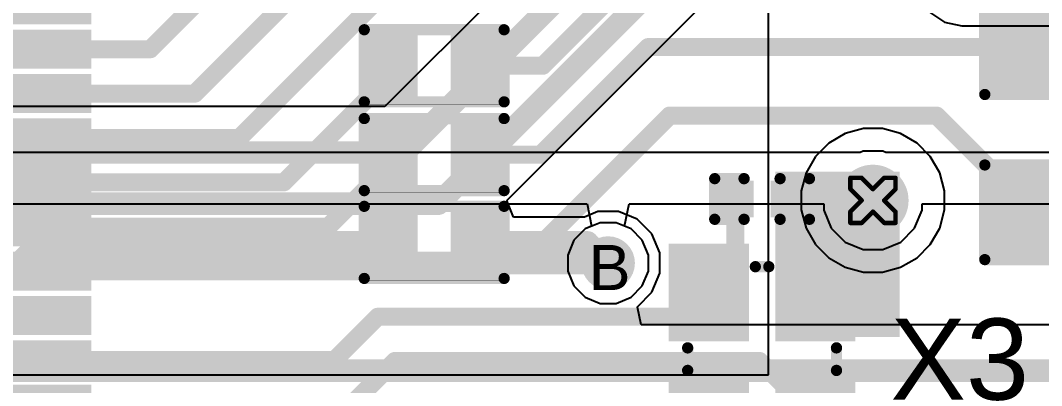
# Model space of a CAD drawing. Header units: inches. Extents: x 0 to 5379, y 0 to 5429.
# Drawn here: x 236.2 to 247.7, y 131.6 to 135.72 of the extents above; entities that cross this region are included whole.
import ezdxf

# ---------------------------------------------------------------- set-up
doc = ezdxf.new("R2010")
doc.units = ezdxf.units.IN
for name, color, linetype in [('Bottom Layer', 5, 'Continuous'), ('Bottom Overlay', 54, 'Continuous'), ('Bottom Paste', 16, 'Continuous'), ('Bottom Solder', 6, 'Continuous'), ('Drill Drawing', 1, 'Continuous'), ('GND01', 16, 'Continuous'), ('GND02', 76, 'Continuous'), ('PWR', 156, 'Continuous'), ('SIG 01', 90, 'Continuous'), ('Top Layer', 1, 'Continuous'), ('Top Overlay', 2, 'Continuous'), ('Top Paste', 8, 'Continuous'), ('Top Solder', 216, 'Continuous'), ('Via Holes', 16, 'Continuous')]:
    doc.layers.add(name, color=color, linetype=linetype)
doc.styles.add('Arial', font='', dxfattribs={"height": 0.2})
doc.styles.get('Arial').set_extended_font_data('Arial')

# ---------------------------------------------------------------- blocks, each defined once
blk = doc.blocks.new('SMD2016_4P_132')
at = {"layer": 'Top Layer'}
for points in [[(-1.25, 0.2), (-1.25, 1), (-0.25, 1), (-0.25, 0.2)], [(0.25, 0.2), (0.25, 1), (1.25, 1), (1.25, 0.2)], [(-1.25, -1), (-1.25, -0.2), (-0.25, -0.2), (-0.25, -1)], [(0.25, -1), (0.25, -0.2), (1.25, -0.2), (1.25, -1)]]:
    blk.add_hatch(color=1, dxfattribs=at).paths.add_polyline_path(points)
at = {"layer": 'Top Paste'}
for points in [[(-1.25, 0.2), (-1.25, 1), (-0.25, 1), (-0.25, 0.2)], [(0.25, 0.2), (0.25, 1), (1.25, 1), (1.25, 0.2)], [(-1.25, -1), (-1.25, -0.2), (-0.25, -0.2), (-0.25, -1)], [(0.25, -1), (0.25, -0.2), (1.25, -0.2), (1.25, -1)]]:
    blk.add_hatch(color=8, dxfattribs=at).paths.add_polyline_path(points)
at = {"layer": 'Top Solder'}
for points in [[(-1.301, 0.149), (-1.301, 1.051), (-0.199, 1.051), (-0.199, 0.149)], [(0.199, 0.149), (0.199, 1.051), (1.301, 1.051), (1.301, 0.149)], [(-1.301, -1.051), (-1.301, -0.149), (-0.199, -0.149), (-0.199, -1.051)], [(0.199, -1.051), (0.199, -0.149), (1.301, -0.149), (1.301, -1.051)]]:
    blk.add_hatch(color=216, dxfattribs=at).paths.add_polyline_path(points)
at = {"layer": 'Top Overlay'}
for points in [[(-0.127, 0.838, 0.127, 0.127, 0), (0.127, 0.838, 0.127, 0.127, 0)], [(-1.041, 0.076, 0.127, 0.127, 0), (-1.041, -0.076, 0.127, 0.127, 0)], [(1.041, 0.076, 0.127, 0.127, 0), (1.041, -0.076, 0.127, 0.127, 0)], [(-1.425, -0.483, 0.127, 0.127, 0), (-1.349, -0.559, 0.127, 0.127, 0)], [(-1.425, -0.483, 0.127, 0.127, 0), (-1.425, -0.635, 0.127, 0.127, 0)], [(-1.349, -0.559, 0.127, 0.127, 0), (-1.425, -0.635, 0.127, 0.127, 0)], [(-0.127, -0.838, 0.127, 0.127, 0), (0.127, -0.838, 0.127, 0.127, 0)]]:
    blk.add_lwpolyline(points, format="xyseb", dxfattribs=at)
for points in [[(-0.159, 0.838, 0.0635, 0.0635, 1), (-0.095, 0.838, 0.0635, 0.0635, 1)], [(0.095, 0.838, 0.0635, 0.0635, 1), (0.159, 0.838, 0.0635, 0.0635, 1)], [(-1.073, 0.076, 0.0635, 0.0635, 1), (-1.01, 0.076, 0.0635, 0.0635, 1)], [(1.01, 0.076, 0.0635, 0.0635, 1), (1.073, 0.076, 0.0635, 0.0635, 1)], [(-1.073, -0.076, 0.0635, 0.0635, 1), (-1.01, -0.076, 0.0635, 0.0635, 1)], [(1.01, -0.076, 0.0635, 0.0635, 1), (1.073, -0.076, 0.0635, 0.0635, 1)], [(-1.457, -0.483, 0.0635, 0.0635, 1), (-1.393, -0.483, 0.0635, 0.0635, 1)], [(-1.457, -0.483, 0.0635, 0.0635, 1), (-1.393, -0.483, 0.0635, 0.0635, 1)], [(-1.457, -0.635, 0.0635, 0.0635, 1), (-1.393, -0.635, 0.0635, 0.0635, 1)], [(-1.457, -0.635, 0.0635, 0.0635, 1), (-1.393, -0.635, 0.0635, 0.0635, 1)], [(-1.38, -0.559, 0.0635, 0.0635, 1), (-1.317, -0.559, 0.0635, 0.0635, 1)], [(-1.38, -0.559, 0.0635, 0.0635, 1), (-1.317, -0.559, 0.0635, 0.0635, 1)], [(-0.159, -0.838, 0.0635, 0.0635, 1), (-0.095, -0.838, 0.0635, 0.0635, 1)], [(0.095, -0.838, 0.0635, 0.0635, 1), (0.159, -0.838, 0.0635, 0.0635, 1)]]:
    blk.add_lwpolyline(points, format="xyseb", close=True, dxfattribs=at)
blk = doc.blocks.new('64_VFQFPN_9X9_142')
at = {"layer": 'Top Layer'}
for points in [[(-4.93, 0.9), (-4.07, 0.9), (-4.07, 0.6), (-4.93, 0.6)], [(-4.93, 0.4), (-4.07, 0.4), (-4.07, 0.1), (-4.93, 0.1)], [(-4.93, -0.1), (-4.07, -0.1), (-4.07, -0.4), (-4.93, -0.4)], [(-4.93, -0.6), (-4.07, -0.6), (-4.07, -0.9), (-4.93, -0.9)], [(-4.93, -1.1), (-4.07, -1.1), (-4.07, -1.4), (-4.93, -1.4)], [(-4.93, -1.6), (-4.07, -1.6), (-4.07, -1.9), (-4.93, -1.9)], [(-4.93, -2.1), (-4.07, -2.1), (-4.07, -2.4), (-4.93, -2.4)], [(-4.93, -2.6), (-4.07, -2.6), (-4.07, -2.9), (-4.93, -2.9)]]:
    blk.add_hatch(color=1, dxfattribs=at).paths.add_polyline_path(points)
at = {"layer": 'Top Paste'}
for points in [[(-4.93, 0.9), (-4.07, 0.9), (-4.07, 0.6), (-4.93, 0.6)], [(-4.93, 0.4), (-4.07, 0.4), (-4.07, 0.1), (-4.93, 0.1)], [(-4.93, -0.1), (-4.07, -0.1), (-4.07, -0.4), (-4.93, -0.4)], [(-4.93, -0.6), (-4.07, -0.6), (-4.07, -0.9), (-4.93, -0.9)], [(-4.93, -1.1), (-4.07, -1.1), (-4.07, -1.4), (-4.93, -1.4)], [(-4.93, -1.6), (-4.07, -1.6), (-4.07, -1.9), (-4.93, -1.9)], [(-4.93, -2.1), (-4.07, -2.1), (-4.07, -2.4), (-4.93, -2.4)], [(-4.93, -2.6), (-4.07, -2.6), (-4.07, -2.9), (-4.93, -2.9)]]:
    blk.add_hatch(color=8, dxfattribs=at).paths.add_polyline_path(points)
at = {"layer": 'Top Solder'}
for points in [[(-5, 1.47), (-4, 1.47), (-4, 1.03), (-5, 1.03)], [(-5, 0.97), (-4, 0.97), (-4, 0.53), (-5, 0.53)], [(-5, 0.47), (-4, 0.47), (-4, 0.03), (-5, 0.03)], [(-5, -0.03), (-4, -0.03), (-4, -0.47), (-5, -0.47)], [(-5, -0.53), (-4, -0.53), (-4, -0.97), (-5, -0.97)], [(-5, -1.03), (-4, -1.03), (-4, -1.47), (-5, -1.47)], [(-5, -1.53), (-4, -1.53), (-4, -1.97), (-5, -1.97)], [(-5, -2.03), (-4, -2.03), (-4, -2.47), (-5, -2.47)], [(-5, -2.53), (-4, -2.53), (-4, -2.97), (-5, -2.97)], [(-5, -3.03), (-4, -3.03), (-4, -3.47), (-5, -3.47)]]:
    blk.add_hatch(color=216, dxfattribs=at).paths.add_polyline_path(points)
blk = doc.blocks.new('R___0402_441')
at = {"layer": 'Top Layer'}
for points in [[(-0.699, -0.318), (-0.699, 0.318), (-0.241, 0.318), (-0.241, -0.318)], [(0.241, -0.318), (0.241, 0.318), (0.699, 0.318), (0.699, -0.318)]]:
    blk.add_hatch(color=1, dxfattribs=at).paths.add_polyline_path(points)
at = {"layer": 'Top Paste'}
for points in [[(-0.699, -0.318), (-0.699, 0.318), (-0.241, 0.318), (-0.241, -0.318)], [(0.241, -0.318), (0.241, 0.318), (0.699, 0.318), (0.699, -0.318)]]:
    blk.add_hatch(color=8, dxfattribs=at).paths.add_polyline_path(points)
at = {"layer": 'Top Solder'}
for points in [[(-0.754, -0.373), (-0.754, 0.373), (-0.186, 0.373), (-0.186, -0.373)], [(0.186, -0.373), (0.186, 0.373), (0.754, 0.373), (0.754, -0.373)]]:
    blk.add_hatch(color=216, dxfattribs=at).paths.add_polyline_path(points)
at = {"layer": 'Top Overlay'}
for points in [[(-0.787, -0.406, 0.127, 0.127, 0), (-0.787, 0.406, 0.127, 0.127, 0)], [(-0.787, 0.406, 0.127, 0.127, 0), (0.787, 0.406, 0.127, 0.127, 0)], [(0.787, -0.406, 0.127, 0.127, 0), (0.787, 0.406, 0.127, 0.127, 0)], [(-0.787, -0.406, 0.127, 0.127, 0), (0.787, -0.406, 0.127, 0.127, 0)], [(-0.813, -0.432, 0.00323, 0.00323, 0), (0.813, -0.432, 0.00323, 0.00323, 0)]]:
    blk.add_lwpolyline(points, format="xyseb", dxfattribs=at)
for points in [[(-0.819, 0.406, 0.0635, 0.0635, 1), (-0.756, 0.406, 0.0635, 0.0635, 1)], [(-0.819, 0.406, 0.0635, 0.0635, 1), (-0.756, 0.406, 0.0635, 0.0635, 1)], [(0.756, 0.406, 0.0635, 0.0635, 1), (0.819, 0.406, 0.0635, 0.0635, 1)], [(0.756, 0.406, 0.0635, 0.0635, 1), (0.819, 0.406, 0.0635, 0.0635, 1)], [(-0.819, -0.406, 0.0635, 0.0635, 1), (-0.756, -0.406, 0.0635, 0.0635, 1)], [(-0.819, -0.406, 0.0635, 0.0635, 1), (-0.756, -0.406, 0.0635, 0.0635, 1)], [(0.756, -0.406, 0.0635, 0.0635, 1), (0.819, -0.406, 0.0635, 0.0635, 1)], [(0.756, -0.406, 0.0635, 0.0635, 1), (0.819, -0.406, 0.0635, 0.0635, 1)], [(-0.814, -0.432, 0.00161, 0.00161, 1), (-0.812, -0.432, 0.00161, 0.00161, 1)], [(0.812, -0.432, 0.00161, 0.00161, 1), (0.814, -0.432, 0.00161, 0.00161, 1)]]:
    blk.add_lwpolyline(points, format="xyseb", close=True, dxfattribs=at)
blk = doc.blocks.new('R___0402_443')
at = {"layer": 'Top Layer'}
for points in [[(-0.699, -0.318), (-0.699, 0.318), (-0.241, 0.318), (-0.241, -0.318)], [(0.241, -0.318), (0.241, 0.318), (0.699, 0.318), (0.699, -0.318)]]:
    blk.add_hatch(color=1, dxfattribs=at).paths.add_polyline_path(points)
at = {"layer": 'Top Paste'}
for points in [[(-0.699, -0.318), (-0.699, 0.318), (-0.241, 0.318), (-0.241, -0.318)], [(0.241, -0.318), (0.241, 0.318), (0.699, 0.318), (0.699, -0.318)]]:
    blk.add_hatch(color=8, dxfattribs=at).paths.add_polyline_path(points)
at = {"layer": 'Top Solder'}
for points in [[(-0.754, -0.373), (-0.754, 0.373), (-0.186, 0.373), (-0.186, -0.373)], [(0.186, -0.373), (0.186, 0.373), (0.754, 0.373), (0.754, -0.373)]]:
    blk.add_hatch(color=216, dxfattribs=at).paths.add_polyline_path(points)
at = {"layer": 'Top Overlay'}
for points in [[(-0.787, -0.406, 0.127, 0.127, 0), (-0.787, 0.406, 0.127, 0.127, 0)], [(-0.787, 0.406, 0.127, 0.127, 0), (0.787, 0.406, 0.127, 0.127, 0)], [(0.787, -0.406, 0.127, 0.127, 0), (0.787, 0.406, 0.127, 0.127, 0)], [(-0.787, -0.406, 0.127, 0.127, 0), (0.787, -0.406, 0.127, 0.127, 0)], [(-0.813, -0.432, 0.00323, 0.00323, 0), (0.813, -0.432, 0.00323, 0.00323, 0)]]:
    blk.add_lwpolyline(points, format="xyseb", dxfattribs=at)
for points in [[(-0.819, 0.406, 0.0635, 0.0635, 1), (-0.756, 0.406, 0.0635, 0.0635, 1)], [(-0.819, 0.406, 0.0635, 0.0635, 1), (-0.756, 0.406, 0.0635, 0.0635, 1)], [(0.756, 0.406, 0.0635, 0.0635, 1), (0.819, 0.406, 0.0635, 0.0635, 1)], [(0.756, 0.406, 0.0635, 0.0635, 1), (0.819, 0.406, 0.0635, 0.0635, 1)], [(-0.819, -0.406, 0.0635, 0.0635, 1), (-0.756, -0.406, 0.0635, 0.0635, 1)], [(-0.819, -0.406, 0.0635, 0.0635, 1), (-0.756, -0.406, 0.0635, 0.0635, 1)], [(0.756, -0.406, 0.0635, 0.0635, 1), (0.819, -0.406, 0.0635, 0.0635, 1)], [(0.756, -0.406, 0.0635, 0.0635, 1), (0.819, -0.406, 0.0635, 0.0635, 1)], [(-0.814, -0.432, 0.00161, 0.00161, 1), (-0.812, -0.432, 0.00161, 0.00161, 1)], [(0.812, -0.432, 0.00161, 0.00161, 1), (0.814, -0.432, 0.00161, 0.00161, 1)]]:
    blk.add_lwpolyline(points, format="xyseb", close=True, dxfattribs=at)
blk = doc.blocks.new('R___0402_445')
at = {"layer": 'Top Layer'}
for points in [[(-0.699, -0.318), (-0.699, 0.318), (-0.241, 0.318), (-0.241, -0.318)], [(0.241, -0.318), (0.241, 0.318), (0.699, 0.318), (0.699, -0.318)]]:
    blk.add_hatch(color=1, dxfattribs=at).paths.add_polyline_path(points)
at = {"layer": 'Top Paste'}
for points in [[(-0.699, -0.318), (-0.699, 0.318), (-0.241, 0.318), (-0.241, -0.318)], [(0.241, -0.318), (0.241, 0.318), (0.699, 0.318), (0.699, -0.318)]]:
    blk.add_hatch(color=8, dxfattribs=at).paths.add_polyline_path(points)
at = {"layer": 'Top Solder'}
for points in [[(-0.754, -0.373), (-0.754, 0.373), (-0.186, 0.373), (-0.186, -0.373)], [(0.186, -0.373), (0.186, 0.373), (0.754, 0.373), (0.754, -0.373)]]:
    blk.add_hatch(color=216, dxfattribs=at).paths.add_polyline_path(points)
at = {"layer": 'Top Overlay'}
for points in [[(-0.787, -0.406, 0.127, 0.127, 0), (-0.787, 0.406, 0.127, 0.127, 0)], [(-0.787, 0.406, 0.127, 0.127, 0), (0.787, 0.406, 0.127, 0.127, 0)], [(0.787, -0.406, 0.127, 0.127, 0), (0.787, 0.406, 0.127, 0.127, 0)], [(-0.787, -0.406, 0.127, 0.127, 0), (0.787, -0.406, 0.127, 0.127, 0)], [(-0.813, -0.432, 0.00323, 0.00323, 0), (0.813, -0.432, 0.00323, 0.00323, 0)]]:
    blk.add_lwpolyline(points, format="xyseb", dxfattribs=at)
for points in [[(-0.819, 0.406, 0.0635, 0.0635, 1), (-0.756, 0.406, 0.0635, 0.0635, 1)], [(-0.819, 0.406, 0.0635, 0.0635, 1), (-0.756, 0.406, 0.0635, 0.0635, 1)], [(0.756, 0.406, 0.0635, 0.0635, 1), (0.819, 0.406, 0.0635, 0.0635, 1)], [(0.756, 0.406, 0.0635, 0.0635, 1), (0.819, 0.406, 0.0635, 0.0635, 1)], [(-0.819, -0.406, 0.0635, 0.0635, 1), (-0.756, -0.406, 0.0635, 0.0635, 1)], [(-0.819, -0.406, 0.0635, 0.0635, 1), (-0.756, -0.406, 0.0635, 0.0635, 1)], [(0.756, -0.406, 0.0635, 0.0635, 1), (0.819, -0.406, 0.0635, 0.0635, 1)], [(0.756, -0.406, 0.0635, 0.0635, 1), (0.819, -0.406, 0.0635, 0.0635, 1)], [(-0.814, -0.432, 0.00161, 0.00161, 1), (-0.812, -0.432, 0.00161, 0.00161, 1)], [(0.812, -0.432, 0.00161, 0.00161, 1), (0.814, -0.432, 0.00161, 0.00161, 1)]]:
    blk.add_lwpolyline(points, format="xyseb", close=True, dxfattribs=at)
blk = doc.blocks.new('R___0402_B_463')
at = {"layer": 'Bottom Layer'}
for points in [[(-0.241, 0.317), (-0.241, -0.318), (-0.699, -0.318), (-0.699, 0.317)], [(0.699, 0.317), (0.699, -0.318), (0.241, -0.318), (0.241, 0.317)]]:
    blk.add_hatch(color=5, dxfattribs=at).paths.add_polyline_path(points)
at = {"layer": 'Bottom Paste'}
for points in [[(-0.241, 0.317), (-0.241, -0.318), (-0.699, -0.318), (-0.699, 0.317)], [(0.699, 0.317), (0.699, -0.318), (0.241, -0.318), (0.241, 0.317)]]:
    blk.add_hatch(color=16, dxfattribs=at).paths.add_polyline_path(points)
at = {"layer": 'Bottom Solder'}
for points in [[(-0.186, 0.373), (-0.186, -0.373), (-0.754, -0.373), (-0.754, 0.373)], [(0.754, 0.373), (0.754, -0.373), (0.186, -0.373), (0.186, 0.373)]]:
    blk.add_hatch(color=6, dxfattribs=at).paths.add_polyline_path(points)
at = {"layer": 'Bottom Overlay'}
for points in [[(-0.787, 0.406, 0.127, 0.127, 0), (0.787, 0.406, 0.127, 0.127, 0)], [(-0.787, -0.406, 0.127, 0.127, 0), (-0.787, 0.406, 0.127, 0.127, 0)], [(0.787, -0.406, 0.127, 0.127, 0), (0.787, 0.406, 0.127, 0.127, 0)], [(-0.813, 0.432, 0.00323, 0.00323, 0), (0.813, 0.432, 0.00323, 0.00323, 0)], [(-0.787, -0.406, 0.127, 0.127, 0), (0.787, -0.406, 0.127, 0.127, 0)]]:
    blk.add_lwpolyline(points, format="xyseb", dxfattribs=at)
for points in [[(-0.819, 0.406, 0.0635, 0.0635, 1), (-0.756, 0.406, 0.0635, 0.0635, 1)], [(-0.819, 0.406, 0.0635, 0.0635, 1), (-0.756, 0.406, 0.0635, 0.0635, 1)], [(0.756, 0.406, 0.0635, 0.0635, 1), (0.819, 0.406, 0.0635, 0.0635, 1)], [(0.756, 0.406, 0.0635, 0.0635, 1), (0.819, 0.406, 0.0635, 0.0635, 1)], [(-0.814, 0.432, 0.00161, 0.00161, 1), (-0.812, 0.432, 0.00161, 0.00161, 1)], [(0.812, 0.432, 0.00161, 0.00161, 1), (0.814, 0.432, 0.00161, 0.00161, 1)], [(-0.819, -0.406, 0.0635, 0.0635, 1), (-0.756, -0.406, 0.0635, 0.0635, 1)], [(-0.819, -0.406, 0.0635, 0.0635, 1), (-0.756, -0.406, 0.0635, 0.0635, 1)], [(0.756, -0.406, 0.0635, 0.0635, 1), (0.819, -0.406, 0.0635, 0.0635, 1)], [(0.756, -0.406, 0.0635, 0.0635, 1), (0.819, -0.406, 0.0635, 0.0635, 1)]]:
    blk.add_lwpolyline(points, format="xyseb", close=True, dxfattribs=at)
blk = doc.blocks.new('C___0603_984')
at = {"layer": 'Top Layer'}
for points in [[(-0.381, 0.445), (-0.381, -0.445), (-1.143, -0.445), (-1.143, 0.445)], [(1.143, 0.445), (1.143, -0.445), (0.381, -0.445), (0.381, 0.445)]]:
    blk.add_hatch(color=1, dxfattribs=at).paths.add_polyline_path(points)
at = {"layer": 'Top Paste'}
for points in [[(-0.381, 0.445), (-0.381, -0.445), (-1.143, -0.445), (-1.143, 0.445)], [(1.143, 0.445), (1.143, -0.445), (0.381, -0.445), (0.381, 0.445)]]:
    blk.add_hatch(color=8, dxfattribs=at).paths.add_polyline_path(points)
at = {"layer": 'Top Solder'}
for points in [[(-0.321, 0.504), (-0.321, -0.504), (-1.203, -0.504), (-1.203, 0.504)], [(1.203, 0.504), (1.203, -0.504), (0.321, -0.504), (0.321, 0.504)]]:
    blk.add_hatch(color=216, dxfattribs=at).paths.add_polyline_path(points)
at = {"layer": 'Top Overlay'}
for points in [[(-0.457, 0.533, 0.127, 0.127, 0), (-1.245, 0.533, 0.127, 0.127, 0)], [(-1.245, 0.533, 0.127, 0.127, 0), (-1.245, -0.533, 0.127, 0.127, 0)], [(1.245, 0.533, 0.127, 0.127, 0), (0.457, 0.533, 0.127, 0.127, 0)], [(1.245, 0.533, 0.127, 0.127, 0), (1.245, -0.533, 0.127, 0.127, 0)], [(-0.457, -0.533, 0.127, 0.127, 0), (-1.245, -0.533, 0.127, 0.127, 0)], [(1.245, -0.533, 0.127, 0.127, 0), (0.457, -0.533, 0.127, 0.127, 0)]]:
    blk.add_lwpolyline(points, format="xyseb", dxfattribs=at)
for points in [[(-1.276, 0.533, 0.0635, 0.0635, 1), (-1.213, 0.533, 0.0635, 0.0635, 1)], [(-1.276, 0.533, 0.0635, 0.0635, 1), (-1.213, 0.533, 0.0635, 0.0635, 1)], [(-0.489, 0.533, 0.0635, 0.0635, 1), (-0.425, 0.533, 0.0635, 0.0635, 1)], [(0.425, 0.533, 0.0635, 0.0635, 1), (0.489, 0.533, 0.0635, 0.0635, 1)], [(1.213, 0.533, 0.0635, 0.0635, 1), (1.276, 0.533, 0.0635, 0.0635, 1)], [(1.213, 0.533, 0.0635, 0.0635, 1), (1.276, 0.533, 0.0635, 0.0635, 1)], [(-1.276, -0.533, 0.0635, 0.0635, 1), (-1.213, -0.533, 0.0635, 0.0635, 1)], [(-1.276, -0.533, 0.0635, 0.0635, 1), (-1.213, -0.533, 0.0635, 0.0635, 1)], [(-0.489, -0.533, 0.0635, 0.0635, 1), (-0.425, -0.533, 0.0635, 0.0635, 1)], [(0.425, -0.533, 0.0635, 0.0635, 1), (0.489, -0.533, 0.0635, 0.0635, 1)], [(1.213, -0.533, 0.0635, 0.0635, 1), (1.276, -0.533, 0.0635, 0.0635, 1)], [(1.213, -0.533, 0.0635, 0.0635, 1), (1.276, -0.533, 0.0635, 0.0635, 1)]]:
    blk.add_lwpolyline(points, format="xyseb", close=True, dxfattribs=at)
blk = doc.blocks.new('C___0603_993')
at = {"layer": 'Top Layer'}
for points in [[(-0.381, 0.445), (-0.381, -0.445), (-1.143, -0.445), (-1.143, 0.445)], [(1.143, 0.445), (1.143, -0.445), (0.381, -0.445), (0.381, 0.445)]]:
    blk.add_hatch(color=1, dxfattribs=at).paths.add_polyline_path(points)
at = {"layer": 'Top Paste'}
for points in [[(-0.381, 0.445), (-0.381, -0.445), (-1.143, -0.445), (-1.143, 0.445)], [(1.143, 0.445), (1.143, -0.445), (0.381, -0.445), (0.381, 0.445)]]:
    blk.add_hatch(color=8, dxfattribs=at).paths.add_polyline_path(points)
at = {"layer": 'Top Solder'}
for points in [[(-0.321, 0.504), (-0.321, -0.504), (-1.203, -0.504), (-1.203, 0.504)], [(1.203, 0.504), (1.203, -0.504), (0.321, -0.504), (0.321, 0.504)]]:
    blk.add_hatch(color=216, dxfattribs=at).paths.add_polyline_path(points)
at = {"layer": 'Top Overlay'}
for points in [[(-0.457, 0.533, 0.127, 0.127, 0), (-1.245, 0.533, 0.127, 0.127, 0)], [(-1.245, 0.533, 0.127, 0.127, 0), (-1.245, -0.533, 0.127, 0.127, 0)], [(1.245, 0.533, 0.127, 0.127, 0), (0.457, 0.533, 0.127, 0.127, 0)], [(1.245, 0.533, 0.127, 0.127, 0), (1.245, -0.533, 0.127, 0.127, 0)], [(-0.457, -0.533, 0.127, 0.127, 0), (-1.245, -0.533, 0.127, 0.127, 0)], [(1.245, -0.533, 0.127, 0.127, 0), (0.457, -0.533, 0.127, 0.127, 0)]]:
    blk.add_lwpolyline(points, format="xyseb", dxfattribs=at)
for points in [[(-1.276, 0.533, 0.0635, 0.0635, 1), (-1.213, 0.533, 0.0635, 0.0635, 1)], [(-1.276, 0.533, 0.0635, 0.0635, 1), (-1.213, 0.533, 0.0635, 0.0635, 1)], [(-0.489, 0.533, 0.0635, 0.0635, 1), (-0.425, 0.533, 0.0635, 0.0635, 1)], [(0.425, 0.533, 0.0635, 0.0635, 1), (0.489, 0.533, 0.0635, 0.0635, 1)], [(1.213, 0.533, 0.0635, 0.0635, 1), (1.276, 0.533, 0.0635, 0.0635, 1)], [(1.213, 0.533, 0.0635, 0.0635, 1), (1.276, 0.533, 0.0635, 0.0635, 1)], [(-1.276, -0.533, 0.0635, 0.0635, 1), (-1.213, -0.533, 0.0635, 0.0635, 1)], [(-1.276, -0.533, 0.0635, 0.0635, 1), (-1.213, -0.533, 0.0635, 0.0635, 1)], [(-0.489, -0.533, 0.0635, 0.0635, 1), (-0.425, -0.533, 0.0635, 0.0635, 1)], [(0.425, -0.533, 0.0635, 0.0635, 1), (0.489, -0.533, 0.0635, 0.0635, 1)], [(1.213, -0.533, 0.0635, 0.0635, 1), (1.276, -0.533, 0.0635, 0.0635, 1)], [(1.213, -0.533, 0.0635, 0.0635, 1), (1.276, -0.533, 0.0635, 0.0635, 1)]]:
    blk.add_lwpolyline(points, format="xyseb", close=True, dxfattribs=at)
blk = doc.blocks.new('C___0201_994')
at = {"layer": 'Top Layer'}
for points in [[(-0.45, 0.15), (-0.15, 0.15), (-0.15, -0.15), (-0.45, -0.15)], [(0.15, 0.15), (0.45, 0.15), (0.45, -0.15), (0.15, -0.15)]]:
    blk.add_hatch(color=1, dxfattribs=at).paths.add_polyline_path(points)
at = {"layer": 'Top Paste'}
for points in [[(-0.45, 0.15), (-0.15, 0.15), (-0.15, -0.15), (-0.45, -0.15)], [(0.15, 0.15), (0.45, 0.15), (0.45, -0.15), (0.15, -0.15)]]:
    blk.add_hatch(color=8, dxfattribs=at).paths.add_polyline_path(points)
at = {"layer": 'Top Solder'}
for points in [[(-0.505, 0.205), (-0.095, 0.205), (-0.095, -0.205), (-0.505, -0.205)], [(0.095, 0.205), (0.505, 0.205), (0.505, -0.205), (0.095, -0.205)]]:
    blk.add_hatch(color=216, dxfattribs=at).paths.add_polyline_path(points)
at = {"layer": 'Top Overlay'}
for points in [[(-0.533, 0.229, 0.127, 0.127, 0), (-0.533, -0.229, 0.127, 0.127, 0)], [(-0.203, 0.229, 0.127, 0.127, 0), (-0.533, 0.229, 0.127, 0.127, 0)], [(0.533, 0.229, 0.127, 0.127, 0), (0.203, 0.229, 0.127, 0.127, 0)], [(0.533, 0.229, 0.127, 0.127, 0), (0.533, -0.229, 0.127, 0.127, 0)], [(-0.203, -0.229, 0.127, 0.127, 0), (-0.533, -0.229, 0.127, 0.127, 0)], [(0.533, -0.229, 0.127, 0.127, 0), (0.203, -0.229, 0.127, 0.127, 0)]]:
    blk.add_lwpolyline(points, format="xyseb", dxfattribs=at)
for points in [[(-0.565, 0.229, 0.0635, 0.0635, 1), (-0.502, 0.229, 0.0635, 0.0635, 1)], [(-0.565, 0.229, 0.0635, 0.0635, 1), (-0.502, 0.229, 0.0635, 0.0635, 1)], [(-0.235, 0.229, 0.0635, 0.0635, 1), (-0.171, 0.229, 0.0635, 0.0635, 1)], [(0.171, 0.229, 0.0635, 0.0635, 1), (0.235, 0.229, 0.0635, 0.0635, 1)], [(0.502, 0.229, 0.0635, 0.0635, 1), (0.565, 0.229, 0.0635, 0.0635, 1)], [(0.502, 0.229, 0.0635, 0.0635, 1), (0.565, 0.229, 0.0635, 0.0635, 1)], [(-0.565, -0.229, 0.0635, 0.0635, 1), (-0.502, -0.229, 0.0635, 0.0635, 1)], [(-0.565, -0.229, 0.0635, 0.0635, 1), (-0.502, -0.229, 0.0635, 0.0635, 1)], [(-0.235, -0.229, 0.0635, 0.0635, 1), (-0.171, -0.229, 0.0635, 0.0635, 1)], [(0.171, -0.229, 0.0635, 0.0635, 1), (0.235, -0.229, 0.0635, 0.0635, 1)], [(0.502, -0.229, 0.0635, 0.0635, 1), (0.565, -0.229, 0.0635, 0.0635, 1)], [(0.502, -0.229, 0.0635, 0.0635, 1), (0.565, -0.229, 0.0635, 0.0635, 1)]]:
    blk.add_lwpolyline(points, format="xyseb", close=True, dxfattribs=at)

msp = doc.modelspace()

# ---------------------------------------------------------------- hatches: boundary and pattern name
at = {"layer": 'Bottom Layer'}
h = msp.add_hatch(color=5, dxfattribs=at)
edge = h.paths.add_edge_path()
edge.add_arc((245.802, 133.69), 0.3, 0, 360)
h = msp.add_hatch(color=5, dxfattribs=at)
edge = h.paths.add_edge_path()
edge.add_arc((242.82, 132.984), 0.2, 0, 360)
at = {"layer": 'Bottom Solder'}
h = msp.add_hatch(color=6, dxfattribs=at)
edge = h.paths.add_edge_path()
edge.add_arc((245.802, 133.69), 0.402, 0, 360)
h = msp.add_hatch(color=6, dxfattribs=at)
edge = h.paths.add_edge_path()
edge.add_arc((242.82, 132.984), 0.302, 0, 360)
at = {"layer": 'GND01'}
h = msp.add_hatch(color=16, dxfattribs=at)
edge = h.paths.add_edge_path()
edge.add_arc((245.802, 133.69), 0.3, 0, 360)
h = msp.add_hatch(color=16, dxfattribs=at)
edge = h.paths.add_edge_path()
edge.add_arc((242.82, 132.984), 0.2, 0, 360)
at = {"layer": 'GND02'}
h = msp.add_hatch(color=76, dxfattribs=at)
edge = h.paths.add_edge_path()
edge.add_arc((245.802, 133.69), 0.3, 0, 360)
h = msp.add_hatch(color=76, dxfattribs=at)
edge = h.paths.add_edge_path()
edge.add_arc((242.82, 132.984), 0.2, 0, 360)
at = {"layer": 'PWR'}
h = msp.add_hatch(color=156, dxfattribs=at)
edge = h.paths.add_edge_path()
edge.add_arc((245.802, 133.69), 0.3, 0, 360)
h = msp.add_hatch(color=156, dxfattribs=at)
edge = h.paths.add_edge_path()
edge.add_arc((242.82, 132.984), 0.2, 0, 360)
at = {"layer": 'SIG 01'}
h = msp.add_hatch(color=90, dxfattribs=at)
edge = h.paths.add_edge_path()
edge.add_arc((245.802, 133.69), 0.3, 0, 360)
h = msp.add_hatch(color=90, dxfattribs=at)
edge = h.paths.add_edge_path()
edge.add_arc((242.82, 132.984), 0.2, 0, 360)
at = {"layer": 'Top Layer'}
msp.add_hatch(color=1, dxfattribs=at).paths.add_polyline_path([(244.704, 132.152), (246.103, 132.152), (246.103, 134.012), (244.704, 134.012)])
h = msp.add_hatch(color=1, dxfattribs=at)
edge = h.paths.add_edge_path()
edge.add_arc((245.802, 133.69), 0.3, 0, 360)
h = msp.add_hatch(color=1, dxfattribs=at)
edge = h.paths.add_edge_path()
edge.add_arc((242.82, 132.984), 0.2, 0, 360)
at = {"layer": 'Top Solder'}
h = msp.add_hatch(color=216, dxfattribs=at)
edge = h.paths.add_edge_path()
edge.add_arc((245.802, 133.69), 0.402, 0, 360)
h = msp.add_hatch(color=216, dxfattribs=at)
edge = h.paths.add_edge_path()
edge.add_arc((242.82, 132.984), 0.302, 0, 360)
at = {"layer": 'Via Holes'}
h = msp.add_hatch(color=7, dxfattribs=at)
edge = h.paths.add_edge_path()
edge.add_arc((245.802, 133.69), 0.15, 0, 360)
h = msp.add_hatch(color=7, dxfattribs=at)
edge = h.paths.add_edge_path()
edge.add_arc((242.82, 132.984), 0.1, 0, 360)

# ---------------------------------------------------------------- linework, layer by layer
at = {"layer": 'Bottom Layer'}
for p, q in [((244.627, 131.724), (244.627, 147.295)), ((244.627, 131.724), (244.627, 139.909)), ((245.696, 134.498), (245.491, 134.443)), ((245.909, 134.498), (245.696, 134.498)), ((246.114, 134.443), (245.909, 134.498)), ((245.306, 134.336), (245.156, 134.186)), ((245.491, 134.443), (245.306, 134.336)), ((246.299, 134.336), (246.114, 134.443)), ((246.449, 134.186), (246.299, 134.336)), ((245.156, 134.186), (245.05, 134.002)), ((246.555, 134.002), (246.449, 134.186)), ((245.05, 134.002), (244.994, 133.796)), ((246.61, 133.796), (246.555, 134.002)), ((244.994, 133.796), (244.994, 133.583)), ((246.61, 133.583), (246.61, 133.796)), ((244.994, 133.583), (245.05, 133.378)), ((246.555, 133.378), (246.61, 133.583)), ((245.05, 133.378), (245.156, 133.194)), ((246.449, 133.194), (246.555, 133.378)), ((245.156, 133.194), (245.306, 133.043)), ((246.299, 133.043), (246.449, 133.194)), ((245.306, 133.043), (245.491, 132.937)), ((246.114, 132.937), (246.299, 133.043)), ((245.491, 132.937), (245.696, 132.882)), ((245.696, 132.882), (245.909, 132.882)), ((245.909, 132.882), (246.114, 132.937)), ((206.883, 131.724), (244.627, 131.724)), ((236.187, 131.724), (244.627, 131.724))]:
    msp.add_line(p, q, dxfattribs=at)
for points in [[(235.597, 132.393, 0.254, 0.254, 0), (236.422, 133.217, 0.254, 0.254, 0)], [(236.422, 133.217, 0.254, 0.254, 0), (240.391, 133.217, 0.254, 0.254, 0)], [(241.331, 133.217, 0.254, 0.254, 0), (242.587, 133.217, 0.254, 0.254, 0)], [(242.587, 133.217, 0.254, 0.254, 0), (242.82, 132.984, 0.254, 0.254, 0)]]:
    msp.add_lwpolyline(points, format="xyseb", dxfattribs=at)
for points in [[(236.358, 133.217, 0.127, 0.127, 1), (236.485, 133.217, 0.127, 0.127, 1)], [(236.358, 133.217, 0.127, 0.127, 1), (236.485, 133.217, 0.127, 0.127, 1)], [(240.328, 133.217, 0.127, 0.127, 1), (240.455, 133.217, 0.127, 0.127, 1)], [(241.268, 133.217, 0.127, 0.127, 1), (241.395, 133.217, 0.127, 0.127, 1)], [(242.524, 133.217, 0.127, 0.127, 1), (242.651, 133.217, 0.127, 0.127, 1)], [(242.524, 133.217, 0.127, 0.127, 1), (242.651, 133.217, 0.127, 0.127, 1)], [(242.757, 132.984, 0.127, 0.127, 1), (242.884, 132.984, 0.127, 0.127, 1)]]:
    msp.add_lwpolyline(points, format="xyseb", close=True, dxfattribs=at)
at = {"layer": 'Drill Drawing'}
for points in [[(245.548, 133.817, 0.0508, 0.0508, 0), (245.548, 133.944, 0.0508, 0.0508, 0)], [(245.548, 133.944, 0.0508, 0.0508, 0), (245.675, 133.944, 0.0508, 0.0508, 0)], [(245.675, 133.944, 0.0508, 0.0508, 0), (245.802, 133.817, 0.0508, 0.0508, 0)], [(245.802, 133.817, 0.0508, 0.0508, 0), (245.929, 133.944, 0.0508, 0.0508, 0)], [(245.929, 133.944, 0.0508, 0.0508, 0), (246.056, 133.944, 0.0508, 0.0508, 0)], [(246.056, 133.817, 0.0508, 0.0508, 0), (246.056, 133.944, 0.0508, 0.0508, 0)], [(245.548, 133.817, 0.0508, 0.0508, 0), (245.675, 133.69, 0.0508, 0.0508, 0)], [(245.929, 133.69, 0.0508, 0.0508, 0), (246.056, 133.817, 0.0508, 0.0508, 0)], [(245.548, 133.563, 0.0508, 0.0508, 0), (245.675, 133.69, 0.0508, 0.0508, 0)], [(245.929, 133.69, 0.0508, 0.0508, 0), (246.056, 133.563, 0.0508, 0.0508, 0)], [(245.548, 133.436, 0.0508, 0.0508, 0), (245.548, 133.563, 0.0508, 0.0508, 0)], [(245.675, 133.436, 0.0508, 0.0508, 0), (245.802, 133.563, 0.0508, 0.0508, 0)], [(245.802, 133.563, 0.0508, 0.0508, 0), (245.929, 133.436, 0.0508, 0.0508, 0)], [(246.056, 133.436, 0.0508, 0.0508, 0), (246.056, 133.563, 0.0508, 0.0508, 0)], [(245.548, 133.436, 0.0508, 0.0508, 0), (245.675, 133.436, 0.0508, 0.0508, 0)], [(245.929, 133.436, 0.0508, 0.0508, 0), (246.056, 133.436, 0.0508, 0.0508, 0)]]:
    msp.add_lwpolyline(points, format="xyseb", dxfattribs=at)
for points in [[(245.536, 133.944, 0.0254, 0.0254, 1), (245.561, 133.944, 0.0254, 0.0254, 1)], [(245.536, 133.944, 0.0254, 0.0254, 1), (245.561, 133.944, 0.0254, 0.0254, 1)], [(245.663, 133.944, 0.0254, 0.0254, 1), (245.688, 133.944, 0.0254, 0.0254, 1)], [(245.663, 133.944, 0.0254, 0.0254, 1), (245.688, 133.944, 0.0254, 0.0254, 1)], [(245.917, 133.944, 0.0254, 0.0254, 1), (245.942, 133.944, 0.0254, 0.0254, 1)], [(245.917, 133.944, 0.0254, 0.0254, 1), (245.942, 133.944, 0.0254, 0.0254, 1)], [(246.044, 133.944, 0.0254, 0.0254, 1), (246.069, 133.944, 0.0254, 0.0254, 1)], [(246.044, 133.944, 0.0254, 0.0254, 1), (246.069, 133.944, 0.0254, 0.0254, 1)], [(245.536, 133.817, 0.0254, 0.0254, 1), (245.561, 133.817, 0.0254, 0.0254, 1)], [(245.536, 133.817, 0.0254, 0.0254, 1), (245.561, 133.817, 0.0254, 0.0254, 1)], [(245.79, 133.817, 0.0254, 0.0254, 1), (245.815, 133.817, 0.0254, 0.0254, 1)], [(245.79, 133.817, 0.0254, 0.0254, 1), (245.815, 133.817, 0.0254, 0.0254, 1)], [(246.044, 133.817, 0.0254, 0.0254, 1), (246.069, 133.817, 0.0254, 0.0254, 1)], [(246.044, 133.817, 0.0254, 0.0254, 1), (246.069, 133.817, 0.0254, 0.0254, 1)], [(245.663, 133.69, 0.0254, 0.0254, 1), (245.688, 133.69, 0.0254, 0.0254, 1)], [(245.663, 133.69, 0.0254, 0.0254, 1), (245.688, 133.69, 0.0254, 0.0254, 1)], [(245.917, 133.69, 0.0254, 0.0254, 1), (245.942, 133.69, 0.0254, 0.0254, 1)], [(245.917, 133.69, 0.0254, 0.0254, 1), (245.942, 133.69, 0.0254, 0.0254, 1)], [(245.536, 133.563, 0.0254, 0.0254, 1), (245.561, 133.563, 0.0254, 0.0254, 1)], [(245.536, 133.563, 0.0254, 0.0254, 1), (245.561, 133.563, 0.0254, 0.0254, 1)], [(245.79, 133.563, 0.0254, 0.0254, 1), (245.815, 133.563, 0.0254, 0.0254, 1)], [(245.79, 133.563, 0.0254, 0.0254, 1), (245.815, 133.563, 0.0254, 0.0254, 1)], [(246.044, 133.563, 0.0254, 0.0254, 1), (246.069, 133.563, 0.0254, 0.0254, 1)], [(246.044, 133.563, 0.0254, 0.0254, 1), (246.069, 133.563, 0.0254, 0.0254, 1)], [(245.536, 133.436, 0.0254, 0.0254, 1), (245.561, 133.436, 0.0254, 0.0254, 1)], [(245.536, 133.436, 0.0254, 0.0254, 1), (245.561, 133.436, 0.0254, 0.0254, 1)], [(245.663, 133.436, 0.0254, 0.0254, 1), (245.688, 133.436, 0.0254, 0.0254, 1)], [(245.663, 133.436, 0.0254, 0.0254, 1), (245.688, 133.436, 0.0254, 0.0254, 1)], [(245.917, 133.436, 0.0254, 0.0254, 1), (245.942, 133.436, 0.0254, 0.0254, 1)], [(245.917, 133.436, 0.0254, 0.0254, 1), (245.942, 133.436, 0.0254, 0.0254, 1)], [(246.044, 133.436, 0.0254, 0.0254, 1), (246.069, 133.436, 0.0254, 0.0254, 1)], [(246.044, 133.436, 0.0254, 0.0254, 1), (246.069, 133.436, 0.0254, 0.0254, 1)]]:
    msp.add_lwpolyline(points, format="xyseb", close=True, dxfattribs=at)
at = {"layer": 'GND01'}
for p, q in [((242.73, 133.438), (242.563, 133.369)), ((242.911, 133.438), (242.73, 133.438)), ((243.078, 133.369), (242.911, 133.438)), ((242.563, 133.369), (242.435, 133.242)), ((243.205, 133.242), (243.078, 133.369)), ((242.435, 133.242), (242.366, 133.075)), ((243.274, 133.075), (243.205, 133.242)), ((242.366, 133.075), (242.366, 132.894)), ((243.274, 132.894), (243.274, 133.075)), ((242.366, 132.894), (242.435, 132.727)), ((243.205, 132.727), (243.274, 132.894)), ((242.435, 132.727), (242.563, 132.6)), ((243.078, 132.6), (243.205, 132.727)), ((242.563, 132.6), (242.73, 132.53)), ((242.73, 132.53), (242.911, 132.53)), ((242.911, 132.53), (243.078, 132.6))]:
    msp.add_line(p, q, dxfattribs=at)
at = {"layer": 'GND02'}
for p, q in [((242.73, 133.438), (242.563, 133.369)), ((242.911, 133.438), (242.73, 133.438)), ((243.078, 133.369), (242.911, 133.438)), ((242.563, 133.369), (242.435, 133.242)), ((243.205, 133.242), (243.078, 133.369)), ((242.435, 133.242), (242.366, 133.075)), ((243.274, 133.075), (243.205, 133.242)), ((242.366, 133.075), (242.366, 132.894)), ((243.274, 132.894), (243.274, 133.075)), ((242.366, 132.894), (242.435, 132.727)), ((243.205, 132.727), (243.274, 132.894)), ((242.435, 132.727), (242.563, 132.6)), ((243.078, 132.6), (243.205, 132.727)), ((242.563, 132.6), (242.73, 132.53)), ((242.73, 132.53), (242.911, 132.53)), ((242.911, 132.53), (243.078, 132.6))]:
    msp.add_line(p, q, dxfattribs=at)
at = {"layer": 'PWR'}
for p, q in [((245.659, 134.23), (223.359, 134.23)), ((245.692, 134.244), (245.659, 134.23)), ((245.913, 134.244), (245.692, 134.244)), ((245.946, 134.23), (245.913, 134.244)), ((256.575, 134.23), (245.946, 134.23)), ((222.938, 133.653), (242.584, 133.653)), ((242.584, 133.653), (242.634, 133.399)), ((243.006, 133.399), (243.057, 133.653)), ((243.057, 133.653), (245.248, 133.653)), ((245.248, 133.653), (245.248, 133.58)), ((246.356, 133.58), (246.356, 133.653)), ((246.356, 133.653), (249.381, 133.653)), ((245.248, 133.58), (245.333, 133.376)), ((246.272, 133.376), (246.356, 133.58)), ((242.563, 133.369), (242.435, 133.242)), ((242.634, 133.399), (242.563, 133.369)), ((243.078, 133.369), (243.006, 133.399)), ((243.205, 133.242), (243.078, 133.369)), ((245.333, 133.376), (245.489, 133.22)), ((246.116, 133.22), (246.272, 133.376)), ((242.435, 133.242), (242.366, 133.075)), ((243.274, 133.075), (243.205, 133.242)), ((245.489, 133.22), (245.692, 133.136)), ((245.913, 133.136), (246.116, 133.22)), ((242.366, 133.075), (242.366, 132.894)), ((243.274, 132.894), (243.274, 133.075)), ((245.692, 133.136), (245.913, 133.136)), ((242.366, 132.894), (242.435, 132.727)), ((243.205, 132.727), (243.274, 132.894)), ((242.435, 132.727), (242.563, 132.6)), ((243.078, 132.6), (243.205, 132.727)), ((242.563, 132.6), (242.73, 132.53)), ((242.73, 132.53), (242.911, 132.53)), ((242.911, 132.53), (243.078, 132.6))]:
    msp.add_line(p, q, dxfattribs=at)
at = {"layer": 'SIG 01'}
for p, q in [((247.433, 141.874), (240.307, 134.748)), ((241.678, 133.69), (249.018, 141.031)), ((246.439, 135.809), (246.607, 135.697)), ((246.607, 135.697), (246.805, 135.657)), ((246.805, 135.657), (250.237, 135.657)), ((240.307, 134.748), (231.796, 134.748)), ((241.755, 133.502), (241.678, 133.69)), ((242.705, 133.565), (242.553, 133.502)), ((242.936, 133.565), (242.705, 133.565)), ((243.149, 133.477), (242.936, 133.565)), ((242.553, 133.502), (241.755, 133.502)), ((243.313, 133.314), (243.149, 133.477)), ((243.401, 133.1), (243.313, 133.314)), ((243.401, 132.869), (243.401, 133.1)), ((243.313, 132.655), (243.401, 132.869)), ((243.15, 132.493), (243.313, 132.655)), ((243.15, 132.488), (243.15, 132.493)), ((243.192, 132.29), (243.15, 132.488)), ((248.076, 132.29), (243.192, 132.29))]:
    msp.add_line(p, q, dxfattribs=at)
for points in [[(240.522, 134.23, 0.254, 0.254, 0), (247.951, 141.659, 0.254, 0.254, 0)], [(240.908, 133.653, 0.254, 0.254, 0), (248.652, 141.397, 0.254, 0.254, 0)], [(231.796, 134.23, 0.254, 0.254, 0), (240.522, 134.23, 0.254, 0.254, 0)], [(232.035, 133.653, 0.254, 0.254, 0), (240.908, 133.653, 0.254, 0.254, 0)], [(232.392, 132.984, 0.254, 0.254, 0), (242.82, 132.984, 0.254, 0.254, 0)], [(233.332, 131.772, 0.254, 0.254, 0), (248.076, 131.772, 0.254, 0.254, 0)]]:
    msp.add_lwpolyline(points, format="xyseb", dxfattribs=at)
for points in [[(240.458, 134.23, 0.127, 0.127, 1), (240.585, 134.23, 0.127, 0.127, 1)], [(240.458, 134.23, 0.127, 0.127, 1), (240.585, 134.23, 0.127, 0.127, 1)], [(240.844, 133.653, 0.127, 0.127, 1), (240.971, 133.653, 0.127, 0.127, 1)], [(240.844, 133.653, 0.127, 0.127, 1), (240.971, 133.653, 0.127, 0.127, 1)], [(242.757, 132.984, 0.127, 0.127, 1), (242.884, 132.984, 0.127, 0.127, 1)]]:
    msp.add_lwpolyline(points, format="xyseb", close=True, dxfattribs=at)
at = {"layer": 'Top Layer'}
for points in [[(237.664, 135.393, 0.203, 0.203, 0), (240.391, 138.12, 0.203, 0.203, 0)], [(238.165, 134.893, 0.203, 0.203, 0), (240.391, 137.119, 0.203, 0.203, 0)], [(238.666, 134.393, 0.203, 0.203, 0), (240.391, 136.118, 0.203, 0.203, 0)], [(242.083, 135.206, 0.203, 0.203, 0), (243.041, 136.164, 0.203, 0.203, 0)], [(236.501, 135.393, 0.203, 0.203, 0), (237.664, 135.393, 0.203, 0.203, 0)], [(242.061, 134.206, 0.203, 0.203, 0), (243.271, 135.416, 0.203, 0.203, 0)], [(243.271, 135.416, 0.203, 0.203, 0), (247.545, 135.416, 0.203, 0.203, 0)], [(247.545, 135.352, 0.203, 0.203, 0), (247.545, 135.416, 0.203, 0.203, 0)], [(247.545, 135.352, 0.203, 0.203, 0), (247.824, 135.073, 0.203, 0.203, 0)], [(240.264, 135.079, 0.203, 0.203, 0), (240.391, 135.206, 0.203, 0.203, 0)], [(241.331, 135.206, 0.203, 0.203, 0), (242.083, 135.206, 0.203, 0.203, 0)], [(240.264, 134.99, 0.203, 0.203, 0), (240.264, 135.079, 0.203, 0.203, 0)], [(239.167, 133.893, 0.203, 0.203, 0), (240.264, 134.99, 0.203, 0.203, 0)], [(236.501, 134.893, 0.203, 0.203, 0), (238.165, 134.893, 0.203, 0.203, 0)], [(242.086, 133.217, 0.203, 0.203, 0), (243.513, 134.645, 0.203, 0.203, 0)], [(243.513, 134.645, 0.203, 0.203, 0), (246.519, 134.645, 0.203, 0.203, 0)], [(246.519, 134.645, 0.203, 0.203, 0), (247.545, 133.619, 0.203, 0.203, 0)], [(236.501, 134.393, 0.203, 0.203, 0), (238.666, 134.393, 0.203, 0.203, 0)], [(239.667, 133.393, 0.203, 0.203, 0), (240.391, 134.117, 0.203, 0.203, 0)], [(241.331, 134.206, 0.203, 0.203, 0), (242.061, 134.206, 0.203, 0.203, 0)], [(236.501, 133.893, 0.203, 0.203, 0), (239.167, 133.893, 0.203, 0.203, 0)], [(244.254, 133.052, 0.203, 0.203, 0), (244.254, 133.706, 0.203, 0.203, 0)], [(247.545, 133.556, 0.203, 0.203, 0), (247.545, 133.619, 0.203, 0.203, 0)], [(247.545, 133.492, 0.203, 0.203, 0), (247.545, 133.556, 0.203, 0.203, 0)], [(247.545, 133.492, 0.203, 0.203, 0), (247.824, 133.213, 0.203, 0.203, 0)], [(236.501, 133.393, 0.203, 0.203, 0), (239.667, 133.393, 0.203, 0.203, 0)], [(240.391, 133.129, 0.203, 0.203, 0), (240.391, 133.217, 0.203, 0.203, 0)], [(241.331, 133.217, 0.203, 0.203, 0), (242.086, 133.217, 0.203, 0.203, 0)], [(240.156, 132.893, 0.203, 0.203, 0), (240.391, 133.129, 0.203, 0.203, 0)], [(243.954, 132.752, 0.203, 0.203, 0), (244.254, 133.052, 0.203, 0.203, 0)], [(236.501, 132.893, 0.203, 0.203, 0), (240.156, 132.893, 0.203, 0.203, 0)], [(243.954, 132.652, 0.203, 0.203, 0), (243.954, 132.752, 0.203, 0.203, 0)], [(243.68, 132.379, 0.203, 0.203, 0), (243.954, 132.652, 0.203, 0.203, 0)], [(235.597, 132.393, 0.203, 0.203, 0), (236.501, 132.393, 0.203, 0.203, 0)], [(239.739, 131.893, 0.203, 0.203, 0), (240.225, 132.379, 0.203, 0.203, 0)], [(240.225, 132.379, 0.203, 0.203, 0), (243.68, 132.379, 0.203, 0.203, 0)], [(236.501, 131.893, 0.203, 0.203, 0), (239.739, 131.893, 0.203, 0.203, 0)], [(239.931, 131.393, 0.203, 0.203, 0), (240.419, 131.881, 0.203, 0.203, 0)], [(240.419, 131.881, 0.203, 0.203, 0), (244.525, 131.881, 0.203, 0.203, 0)], [(244.525, 131.881, 0.203, 0.203, 0), (245.154, 131.252, 0.203, 0.203, 0)]]:
    msp.add_lwpolyline(points, format="xyseb", dxfattribs=at)
for points in [[(236.45, 135.393, 0.102, 0.102, 1), (236.552, 135.393, 0.102, 0.102, 1)], [(237.613, 135.393, 0.102, 0.102, 1), (237.715, 135.393, 0.102, 0.102, 1)], [(237.613, 135.393, 0.102, 0.102, 1), (237.715, 135.393, 0.102, 0.102, 1)], [(243.22, 135.416, 0.102, 0.102, 1), (243.322, 135.416, 0.102, 0.102, 1)], [(243.22, 135.416, 0.102, 0.102, 1), (243.322, 135.416, 0.102, 0.102, 1)], [(247.494, 135.416, 0.102, 0.102, 1), (247.596, 135.416, 0.102, 0.102, 1)], [(247.494, 135.416, 0.102, 0.102, 1), (247.596, 135.416, 0.102, 0.102, 1)], [(247.494, 135.352, 0.102, 0.102, 1), (247.596, 135.352, 0.102, 0.102, 1)], [(247.494, 135.352, 0.102, 0.102, 1), (247.596, 135.352, 0.102, 0.102, 1)], [(240.34, 135.206, 0.102, 0.102, 1), (240.442, 135.206, 0.102, 0.102, 1)], [(241.28, 135.206, 0.102, 0.102, 1), (241.382, 135.206, 0.102, 0.102, 1)], [(242.033, 135.206, 0.102, 0.102, 1), (242.134, 135.206, 0.102, 0.102, 1)], [(242.033, 135.206, 0.102, 0.102, 1), (242.134, 135.206, 0.102, 0.102, 1)], [(240.213, 135.079, 0.102, 0.102, 1), (240.315, 135.079, 0.102, 0.102, 1)], [(240.213, 135.079, 0.102, 0.102, 1), (240.315, 135.079, 0.102, 0.102, 1)], [(240.213, 134.99, 0.102, 0.102, 1), (240.315, 134.99, 0.102, 0.102, 1)], [(240.213, 134.99, 0.102, 0.102, 1), (240.315, 134.99, 0.102, 0.102, 1)], [(236.45, 134.893, 0.102, 0.102, 1), (236.552, 134.893, 0.102, 0.102, 1)], [(238.114, 134.893, 0.102, 0.102, 1), (238.216, 134.893, 0.102, 0.102, 1)], [(238.114, 134.893, 0.102, 0.102, 1), (238.216, 134.893, 0.102, 0.102, 1)], [(243.462, 134.645, 0.102, 0.102, 1), (243.564, 134.645, 0.102, 0.102, 1)], [(243.462, 134.645, 0.102, 0.102, 1), (243.564, 134.645, 0.102, 0.102, 1)], [(246.468, 134.645, 0.102, 0.102, 1), (246.57, 134.645, 0.102, 0.102, 1)], [(246.468, 134.645, 0.102, 0.102, 1), (246.57, 134.645, 0.102, 0.102, 1)], [(236.45, 134.393, 0.102, 0.102, 1), (236.552, 134.393, 0.102, 0.102, 1)], [(238.615, 134.393, 0.102, 0.102, 1), (238.717, 134.393, 0.102, 0.102, 1)], [(238.615, 134.393, 0.102, 0.102, 1), (238.717, 134.393, 0.102, 0.102, 1)], [(240.34, 134.117, 0.102, 0.102, 1), (240.442, 134.117, 0.102, 0.102, 1)], [(241.28, 134.206, 0.102, 0.102, 1), (241.382, 134.206, 0.102, 0.102, 1)], [(242.01, 134.206, 0.102, 0.102, 1), (242.112, 134.206, 0.102, 0.102, 1)], [(242.01, 134.206, 0.102, 0.102, 1), (242.112, 134.206, 0.102, 0.102, 1)], [(236.45, 133.893, 0.102, 0.102, 1), (236.552, 133.893, 0.102, 0.102, 1)], [(239.116, 133.893, 0.102, 0.102, 1), (239.217, 133.893, 0.102, 0.102, 1)], [(239.116, 133.893, 0.102, 0.102, 1), (239.217, 133.893, 0.102, 0.102, 1)], [(244.203, 133.706, 0.102, 0.102, 1), (244.304, 133.706, 0.102, 0.102, 1)], [(247.494, 133.619, 0.102, 0.102, 1), (247.596, 133.619, 0.102, 0.102, 1)], [(247.494, 133.619, 0.102, 0.102, 1), (247.596, 133.619, 0.102, 0.102, 1)], [(247.494, 133.556, 0.102, 0.102, 1), (247.596, 133.556, 0.102, 0.102, 1)], [(247.494, 133.556, 0.102, 0.102, 1), (247.596, 133.556, 0.102, 0.102, 1)], [(247.494, 133.492, 0.102, 0.102, 1), (247.596, 133.492, 0.102, 0.102, 1)], [(247.494, 133.492, 0.102, 0.102, 1), (247.596, 133.492, 0.102, 0.102, 1)], [(236.45, 133.393, 0.102, 0.102, 1), (236.552, 133.393, 0.102, 0.102, 1)], [(239.617, 133.393, 0.102, 0.102, 1), (239.718, 133.393, 0.102, 0.102, 1)], [(239.617, 133.393, 0.102, 0.102, 1), (239.718, 133.393, 0.102, 0.102, 1)], [(240.34, 133.217, 0.102, 0.102, 1), (240.442, 133.217, 0.102, 0.102, 1)], [(241.28, 133.217, 0.102, 0.102, 1), (241.382, 133.217, 0.102, 0.102, 1)], [(242.035, 133.217, 0.102, 0.102, 1), (242.137, 133.217, 0.102, 0.102, 1)], [(242.035, 133.217, 0.102, 0.102, 1), (242.137, 133.217, 0.102, 0.102, 1)], [(240.34, 133.129, 0.102, 0.102, 1), (240.442, 133.129, 0.102, 0.102, 1)], [(240.34, 133.129, 0.102, 0.102, 1), (240.442, 133.129, 0.102, 0.102, 1)], [(244.203, 133.052, 0.102, 0.102, 1), (244.304, 133.052, 0.102, 0.102, 1)], [(244.203, 133.052, 0.102, 0.102, 1), (244.304, 133.052, 0.102, 0.102, 1)], [(236.45, 132.893, 0.102, 0.102, 1), (236.552, 132.893, 0.102, 0.102, 1)], [(240.105, 132.893, 0.102, 0.102, 1), (240.206, 132.893, 0.102, 0.102, 1)], [(240.105, 132.893, 0.102, 0.102, 1), (240.206, 132.893, 0.102, 0.102, 1)], [(243.903, 132.752, 0.102, 0.102, 1), (244.004, 132.752, 0.102, 0.102, 1)], [(243.903, 132.752, 0.102, 0.102, 1), (244.004, 132.752, 0.102, 0.102, 1)], [(243.903, 132.652, 0.102, 0.102, 1), (244.004, 132.652, 0.102, 0.102, 1)], [(243.903, 132.652, 0.102, 0.102, 1), (244.004, 132.652, 0.102, 0.102, 1)], [(236.45, 132.393, 0.102, 0.102, 1), (236.552, 132.393, 0.102, 0.102, 1)], [(240.174, 132.379, 0.102, 0.102, 1), (240.276, 132.379, 0.102, 0.102, 1)], [(240.174, 132.379, 0.102, 0.102, 1), (240.276, 132.379, 0.102, 0.102, 1)], [(243.629, 132.379, 0.102, 0.102, 1), (243.731, 132.379, 0.102, 0.102, 1)], [(243.629, 132.379, 0.102, 0.102, 1), (243.731, 132.379, 0.102, 0.102, 1)], [(236.45, 131.893, 0.102, 0.102, 1), (236.552, 131.893, 0.102, 0.102, 1)], [(239.688, 131.893, 0.102, 0.102, 1), (239.79, 131.893, 0.102, 0.102, 1)], [(239.688, 131.893, 0.102, 0.102, 1), (239.79, 131.893, 0.102, 0.102, 1)], [(240.368, 131.881, 0.102, 0.102, 1), (240.47, 131.881, 0.102, 0.102, 1)], [(240.368, 131.881, 0.102, 0.102, 1), (240.47, 131.881, 0.102, 0.102, 1)], [(244.474, 131.881, 0.102, 0.102, 1), (244.576, 131.881, 0.102, 0.102, 1)], [(244.474, 131.881, 0.102, 0.102, 1), (244.576, 131.881, 0.102, 0.102, 1)]]:
    msp.add_lwpolyline(points, format="xyseb", close=True, dxfattribs=at)

# ---------------------------------------------------------------- block references
for name, p, rotation in [('64_VFQFPN_9X9_142', (232.001, 132.643), 180), ('C___0603_984', (248.307, 135.416), 180), ('C___0603_993', (248.307, 133.556), 180), ('C___0201_994', (244.554, 133.706), 180), ('SMD2016_4P_132', (244.554, 131.902), 90)]:
    msp.add_blockref(name, p, dxfattribs=dict(rotation=rotation))
for name, p in [('R___0402_441', (240.861, 135.206)), ('R___0402_443', (240.861, 134.206)), ('R___0402_445', (240.861, 133.217)), ('R___0402_B_463', (240.861, 133.217))]:
    msp.add_blockref(name, p)

# ---------------------------------------------------------------- texts
at = {"layer": 'Drill Drawing', "style": 'Arial'}
msp.add_text('B', height=0.508, dxfattribs=at).set_placement((242.6, 132.68))
at = {"layer": 'Top Overlay', "style": 'Arial'}
msp.add_text('X3', height=0.9144, dxfattribs=at).set_placement((245.999, 131.445))

doc.saveas('drawing.dxf')
